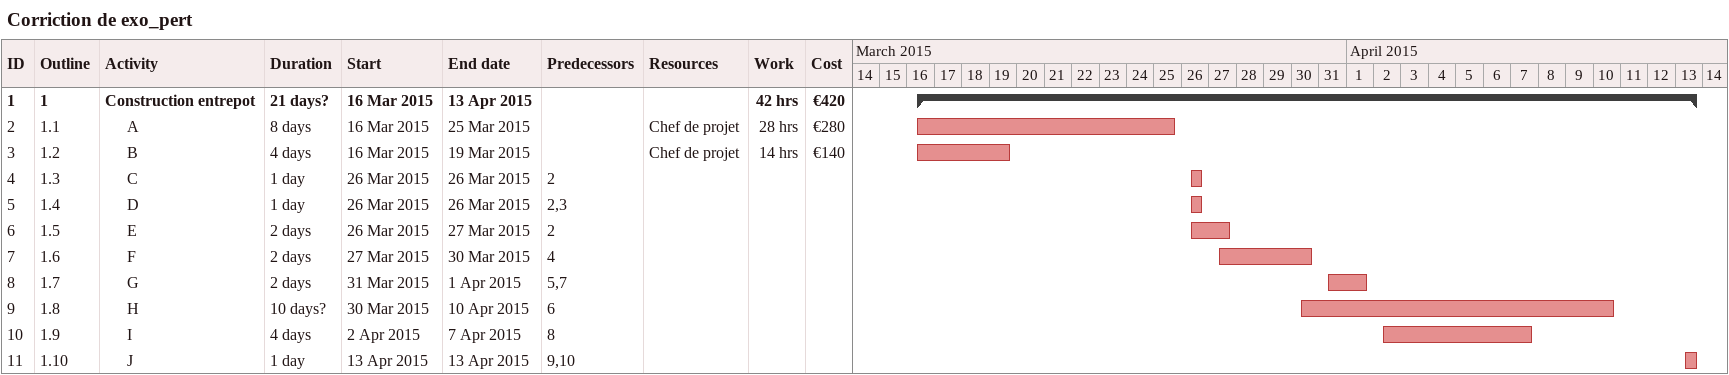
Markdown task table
Corriction de exo_pert

| ID | WBS | Task | Duration | Start | Finish | Predecessors | Resources | Work (h) | Cost (€) |
|---|---|---|---|---|---|---|---|---|---|
| 1 | 1 | **Construction entrepot** | 21d? | 2015-03-16 | 2015-04-13 |  |  | 42 | 420 |
| 2 | 1.1 | A | 8d | 2015-03-16 | 2015-03-25 |  | Chef de projet | 28 | 280 |
| 3 | 1.2 | B | 4d | 2015-03-16 | 2015-03-19 |  | Chef de projet | 14 | 140 |
| 4 | 1.3 | C | 1d | 2015-03-26 | 2015-03-26 | 2 |  |  |  |
| 5 | 1.4 | D | 1d | 2015-03-26 | 2015-03-26 | 2, 3 |  |  |  |
| 6 | 1.5 | E | 2d | 2015-03-26 | 2015-03-27 | 2 |  |  |  |
| 7 | 1.6 | F | 2d | 2015-03-27 | 2015-03-30 | 4 |  |  |  |
| 8 | 1.7 | G | 2d | 2015-03-31 | 2015-04-01 | 5, 7 |  |  |  |
| 9 | 1.8 | H | 10d? | 2015-03-30 | 2015-04-10 | 6 |  |  |  |
| 10 | 1.9 | I | 4d | 2015-04-02 | 2015-04-07 | 8 |  |  |  |
| 11 | 1.10 | J | 1d | 2015-04-13 | 2015-04-13 | 9, 10 |  |  |  |
